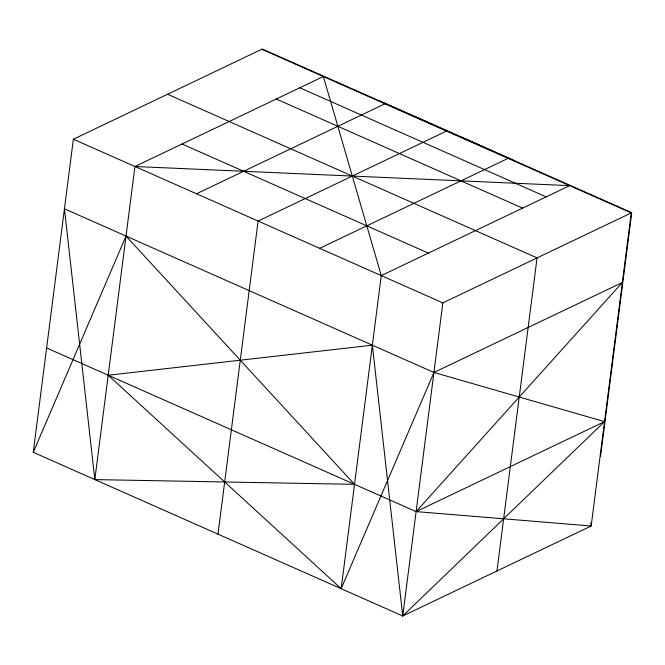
<?xml version="1.0" encoding="UTF-8"?>
<svg xmlns="http://www.w3.org/2000/svg" width="665" height="665" viewBox="0 0 665 665"><rect width="100%" height="100%" fill="white"/><g stroke="black" fill="none" stroke-linecap="round" stroke-linejoin="round"><path stroke-width="1" d="M33.25 452.316L73.358 139.226L261.786 49.252L631.276 212.908L591.168 526.007L402.741 615.973L33.25 452.316L126.026 236.075L354.528 484.336L94.829 479.598L64.447 208.802L433.937 372.458L604.543 421.635L402.741 615.973L372.358 345.177L108.204 375.226L341.162 588.7L433.937 372.458L622.365 282.484L416.115 511.609L46.617 347.953M94.829 479.598L134.937 166.499L323.373 76.525L381.269 275.601L341.162 588.7M217.995 534.145L258.103 221.054L446.531 131.08M413.214 115.843L631.75 212.684L600.562 456.165M402.741 615.973L442.848 302.883L631.276 212.908M480.803 145.776L262.259 49.027M496.955 570.986L537.062 257.895L167.572 94.239M461.261 137.048L514.785 160.805M432.724 124.538L379.233 100.764M196.524 193.773L384.952 103.806M319.69 248.328L508.118 158.353M381.269 275.601L569.697 185.635L134.937 166.499M604.543 421.635L416.115 511.609L591.168 526.007L590.828 522.923M299.815 87.772L546.14 196.873M276.266 99.019L522.59 208.12M182.044 144.006L428.376 253.107M73.358 139.226L442.848 302.883"/></g></svg>
